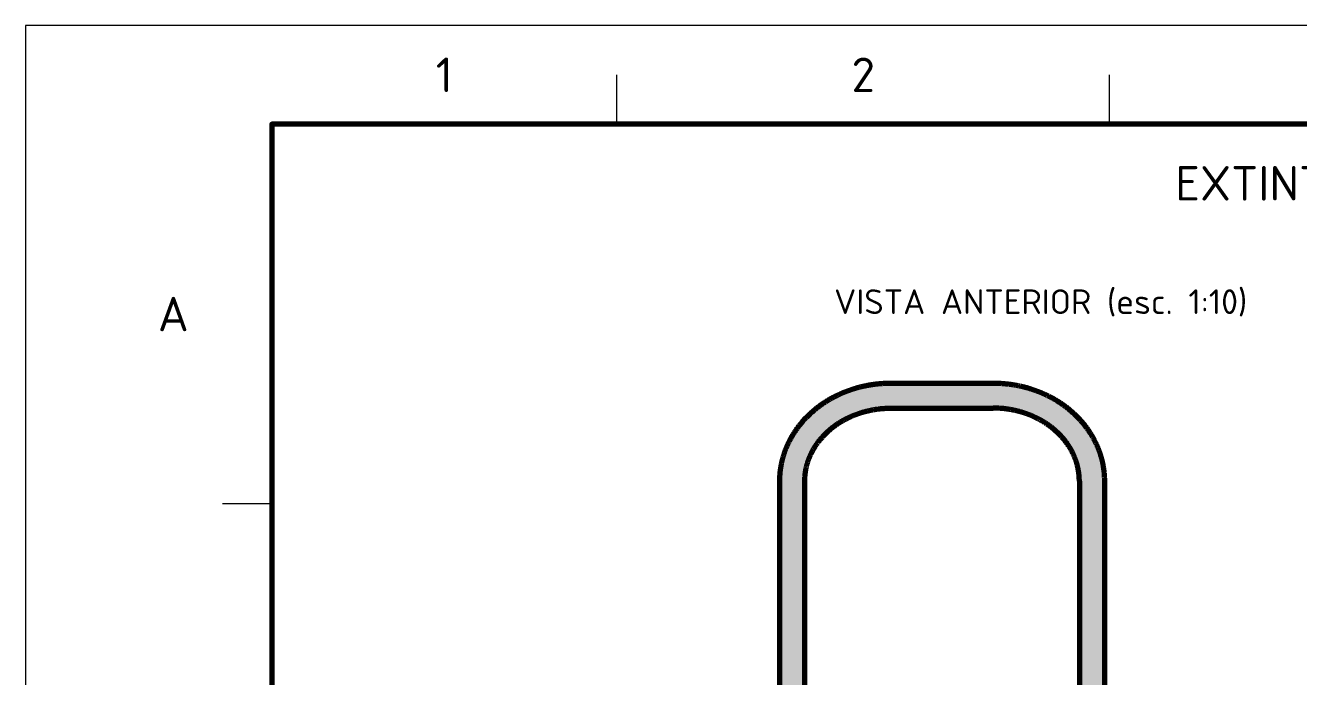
# Model space of a CAD drawing. Header units: millimetres. Extents: x 0 to 420, y 0 to 297.
# Drawn here: x 0 to 129.2, y 231 to 297 of the extents above; entities that cross this region are included whole.
import ezdxf
from ezdxf.enums import TextEntityAlignment as Align

# ---------------------------------------------------------------- set-up
doc = ezdxf.new("R2010")
doc.units = ezdxf.units.MM
for name, color, linetype, lineweight in [('01-VISIBLE', 7, 'CONTINUOUS', 70), ('06-TEXTO', 7, 'CONTINUOUS', 25), ('07-RECUADRO', 7, 'CONTINUOUS', 70), ('08-FINA', 5, 'CONTINUOUS', 18), ('13-GRAFICA', 30, 'CONTINUOUS', 18)]:
    doc.layers.add(name, color=color, linetype=linetype, lineweight=lineweight)
doc.styles.add('ISO3098', font='isocpeur.ttf')

msp = doc.modelspace()

# ---------------------------------------------------------------- hatches: boundary and pattern name
at = {"layer": '13-GRAFICA', "true_color": 0xb21820}
h = msp.add_hatch(color=7, dxfattribs=at)
h.dxf.hatch_style = 1
h.paths.add_polyline_path([(76.5, 200.25), (76.5, 250.95), (76.6, 250.95), (76.6, 251.75), (76.7, 251.75), (76.8, 253.15), (76.9, 253.15), (76.9, 253.35), (77, 253.35), (77, 253.65), (77.1, 253.65), (77.1, 253.85), (77.2, 253.85), (77.2, 254.15), (77.3, 254.15), (77.3, 254.35), (77.4, 254.35), (77.4, 254.65), (77.5, 254.65), (77.5, 254.85), (77.6, 254.85), (77.6, 255.15), (77.7, 255.15), (77.8, 255.45), (78.1, 255.65), (78.1, 255.85), (78.2, 255.85), (78.3, 256.15), (78.6, 256.35), (78.6, 256.55), (78.9, 256.75), (78.9, 256.95), (79, 256.95), (79.5, 257.55), (79.7, 257.55), (80.2, 258.15), (80.4, 258.15), (80.8, 258.65), (81, 258.65), (81.1, 258.85), (81.3, 258.85), (81.3, 258.95), (81.5, 258.95), (81.5, 259.05), (81.7, 259.05), (81.7, 259.15), (82.3, 259.35), (82.4, 259.55), (82.6, 259.55), (82.6, 259.65), (82.8, 259.65), (82.8, 259.75), (83, 259.75), (83, 259.85), (83.7, 259.95), (83.7, 260.05), (84, 260.05), (84, 260.15), (84.3, 260.15), (84.3, 260.25), (84.6, 260.25), (84.6, 260.35), (85, 260.35), (85, 260.45), (85.3, 260.45), (85.3, 260.55), (86.3, 260.55), (86.3, 260.65), (87.3, 260.65), (87.3, 260.75), (98.7, 260.75), (98.7, 260.65), (100.7, 260.55), (100.7, 260.45), (101, 260.45), (101, 260.35), (101.4, 260.35), (101.4, 260.25), (101.7, 260.25), (101.7, 260.15), (102, 260.15), (102, 260.05), (102.3, 260.05), (102.3, 259.95), (103, 259.85), (103, 259.75), (103.6, 259.55), (103.7, 259.35), (103.9, 259.35), (103.9, 259.25), (104.1, 259.25), (104.1, 259.15), (104.3, 259.15), (104.3, 259.05), (104.9, 258.85), (105, 258.65), (105.2, 258.65), (105.6, 258.15), (105.8, 258.15), (106.3, 257.55), (106.5, 257.55), (106.5, 257.45), (107.1, 256.95), (107.1, 256.75), (107.4, 256.55), (107.4, 256.35), (107.7, 256.15), (107.7, 255.95), (107.9, 255.85), (107.9, 255.65), (108, 255.65), (108, 255.55), (108.2, 255.45), (108.2, 255.25), (108.4, 255.15), (108.4, 254.85), (108.5, 254.85), (108.5, 254.65), (108.6, 254.65), (108.6, 254.35), (108.7, 254.35), (108.8, 253.85), (108.9, 253.85), (108.9, 253.65), (109, 253.65), (109, 253.35), (109.1, 253.35), (109.1, 253.15), (109.2, 253.15), (109.2, 252.45), (109.3, 252.45), (109.3, 251.75), (109.4, 251.75), (109.4, 250.95), (109.5, 250.95), (109.5, 200.25), (109.3, 200.25), (109.2, 200.05), (109, 200.05), (108.9, 199.85), (108.7, 199.85), (108.6, 199.65), (108.4, 199.65), (108.3, 199.45), (108.1, 199.45), (108, 199.25), (107.8, 199.25), (107.7, 199.05), (107.5, 199.05), (107.4, 198.85), (107.2, 198.85), (107.2, 192.75), (106.8, 192.75), (106.8, 198.85), (106.9, 198.85), (106.9, 251.35), (106.8, 251.35), (106.7, 252.55), (106.6, 252.55), (106.6, 252.85), (106.5, 252.85), (106.5, 253.05), (106.4, 253.05), (106.4, 253.35), (106.3, 253.35), (106.3, 253.55), (106.2, 253.55), (106.1, 254.05), (105.8, 254.25), (105.8, 254.45), (105.7, 254.45), (105.6, 254.75), (105.3, 254.95), (105.3, 255.15), (105.2, 255.15), (104.5, 255.95), (104.3, 255.95), (103.8, 256.55), (103.6, 256.55), (103.6, 256.65), (103.2, 256.75), (103.1, 256.95), (102.9, 256.95), (102.9, 257.05), (102.7, 257.05), (102.7, 257.15), (102.5, 257.15), (102.5, 257.25), (102.3, 257.25), (102.3, 257.35), (102.1, 257.35), (102.1, 257.45), (101.9, 257.45), (101.9, 257.55), (101.6, 257.55), (101.6, 257.65), (101.2, 257.65), (101.2, 257.75), (100.9, 257.75), (100.9, 257.85), (100.6, 257.85), (100.6, 257.95), (100.2, 257.95), (100.2, 258.05), (98.3, 258.15), (98.3, 258.25), (87.7, 258.25), (87.7, 258.15), (85.8, 258.05), (85.8, 257.95), (85.4, 257.95), (85.4, 257.85), (85.1, 257.85), (85.1, 257.75), (84.8, 257.75), (84.8, 257.65), (84.1, 257.55), (84.1, 257.45), (83.9, 257.45), (83.9, 257.35), (83.7, 257.35), (83.7, 257.25), (83.5, 257.25), (83.5, 257.15), (82.9, 256.95), (82.8, 256.75), (82.2, 256.55), (81.7, 255.95), (81.5, 255.95), (81.5, 255.85), (80.7, 255.15), (80.7, 254.95), (80.4, 254.75), (80.4, 254.55), (80.2, 254.45), (80.2, 254.25), (79.9, 254.05), (79.8, 253.55), (79.7, 253.55), (79.7, 253.35), (79.6, 253.35), (79.6, 253.05), (79.5, 253.05), (79.5, 252.85), (79.4, 252.85), (79.3, 252.15), (79.2, 252.15), (79.2, 251.35), (79.1, 251.35), (79.1, 198.85), (79.2, 198.85), (79.2, 192.75), (78.8, 192.75), (78.8, 198.85), (78.6, 198.85), (78.5, 199.05), (78.3, 199.05), (78.2, 199.25), (78, 199.25), (77.9, 199.45), (77.7, 199.45), (77.6, 199.65), (77.4, 199.65), (77.3, 199.85), (77.1, 199.85), (77, 200.05), (76.8, 200.05), (76.7, 200.25)])

# ---------------------------------------------------------------- linework, layer by layer
at = {"layer": '01-VISIBLE'}
for p, q in [((87.805, 260.75), (98.195, 260.75)), ((87.805, 258.21), (98.195, 258.21)), ((76.535, 246.212), (76.535, 250.82)), ((79.075, 246.212), (79.075, 250.82)), ((106.925, 250.82), (106.925, 246.212)), ((109.465, 250.82), (109.465, 246.212)), ((76.535, 200.3), (76.535, 241.212)), ((79.075, 200.3), (79.075, 241.212)), ((106.925, 241.212), (106.925, 200.3)), ((109.465, 241.212), (109.465, 200.3))]:
    msp.add_line(p, q, dxfattribs=at)
for points in [[(76.535, 250.82), (76.535, 250.87), (76.536, 250.92), (76.536, 250.97), (76.537, 251.02), (76.539, 251.07), (76.54, 251.12), (76.542, 251.17), (76.544, 251.22), (76.547, 251.27), (76.549, 251.32), (76.552, 251.37), (76.556, 251.42), (76.559, 251.47), (76.563, 251.52), (76.567, 251.57), (76.572, 251.62), (76.576, 251.669), (76.581, 251.719), (76.586, 251.769), (76.592, 251.819), (76.598, 251.868), (76.604, 251.918), (76.61, 251.968), (76.617, 252.017), (76.624, 252.067), (76.631, 252.117), (76.639, 252.166), (76.647, 252.215), (76.655, 252.265), (76.663, 252.314), (76.672, 252.364), (76.681, 252.413), (76.69, 252.462), (76.699, 252.511), (76.709, 252.56), (76.719, 252.609), (76.729, 252.658), (76.74, 252.707), (76.751, 252.756), (76.762, 252.805), (76.773, 252.854), (76.785, 252.902), (76.797, 252.951), (76.809, 252.999), (76.822, 253.048), (76.835, 253.096), (76.848, 253.145), (76.861, 253.193), (76.874, 253.241), (76.888, 253.289), (76.902, 253.337), (76.917, 253.385), (76.931, 253.433), (76.946, 253.481), (76.961, 253.529), (76.977, 253.576), (76.993, 253.624), (77.009, 253.671), (77.025, 253.718), (77.041, 253.766), (77.058, 253.813), (77.075, 253.86), (77.092, 253.907), (77.11, 253.954), (77.128, 254.001), (77.146, 254.047), (77.164, 254.094), (77.182, 254.14), (77.201, 254.187), (77.22, 254.233), (77.24, 254.279), (77.259, 254.325), (77.279, 254.371), (77.299, 254.417), (77.319, 254.463), (77.34, 254.509), (77.361, 254.554), (77.382, 254.6), (77.403, 254.645), (77.424, 254.69), (77.446, 254.735), (77.468, 254.78), (77.49, 254.825), (77.513, 254.87), (77.536, 254.914), (77.559, 254.959), (77.582, 255.003), (77.605, 255.047), (77.629, 255.092), (77.653, 255.136), (77.677, 255.179), (77.701, 255.223), (77.726, 255.267), (77.751, 255.31), (77.776, 255.354), (77.801, 255.397), (77.827, 255.44), (77.852, 255.483), (77.878, 255.526), (77.904, 255.568), (77.931, 255.611), (77.957, 255.653), (77.984, 255.695), (78.011, 255.738), (78.039, 255.779), (78.066, 255.821), (78.094, 255.863), (78.122, 255.905), (78.15, 255.946), (78.178, 255.987), (78.207, 256.028), (78.236, 256.069), (78.265, 256.11), (78.294, 256.151), (78.323, 256.191), (78.353, 256.232), (78.382, 256.272), (78.412, 256.312), (78.443, 256.352), (78.473, 256.392), (78.504, 256.431), (78.535, 256.471), (78.565, 256.51), (78.597, 256.549), (78.628, 256.588), (78.66, 256.627), (78.691, 256.666), (78.723, 256.704), (78.756, 256.743), (78.788, 256.781), (78.82, 256.819), (78.853, 256.857), (78.886, 256.894), (78.919, 256.932), (78.952, 256.969), (78.986, 257.007), (79.02, 257.044), (79.053, 257.081), (79.087, 257.117), (79.122, 257.154), (79.156, 257.19), (79.19, 257.227), (79.225, 257.263), (79.26, 257.299), (79.295, 257.334), (79.33, 257.37), (79.366, 257.405), (79.401, 257.44), (79.437, 257.476), (79.473, 257.51), (79.509, 257.545), (79.545, 257.58), (79.582, 257.614), (79.618, 257.648), (79.655, 257.682), (79.692, 257.716), (79.729, 257.75), (79.766, 257.783), (79.803, 257.817), (79.841, 257.85), (79.879, 257.883), (79.916, 257.916), (79.954, 257.948), (79.993, 257.981), (80.031, 258.013), (80.069, 258.045), (80.108, 258.077), (80.147, 258.109), (80.185, 258.14), (80.224, 258.171), (80.264, 258.203), (80.303, 258.234), (80.342, 258.264), (80.382, 258.295), (80.422, 258.326), (80.461, 258.356), (80.501, 258.386), (80.542, 258.416), (80.582, 258.446), (80.622, 258.475), (80.663, 258.505), (80.703, 258.534), (80.744, 258.563), (80.785, 258.592), (80.826, 258.62), (80.867, 258.649), (80.909, 258.677), (80.95, 258.705), (80.992, 258.733), (81.033, 258.761), (81.075, 258.788), (81.117, 258.816), (81.159, 258.843), (81.201, 258.87), (81.244, 258.896), (81.286, 258.923), (81.329, 258.949), (81.371, 258.976), (81.414, 259.002), (81.457, 259.028), (81.5, 259.053), (81.543, 259.079), (81.586, 259.104), (81.629, 259.129), (81.673, 259.154), (81.716, 259.179), (81.76, 259.203), (81.804, 259.228), (81.848, 259.252), (81.892, 259.276), (81.936, 259.299), (81.98, 259.323), (82.024, 259.346), (82.068, 259.37), (82.113, 259.393), (82.157, 259.415), (82.202, 259.438), (82.247, 259.461), (82.292, 259.483), (82.337, 259.505), (82.382, 259.527), (82.427, 259.548), (82.472, 259.57), (82.517, 259.591), (82.563, 259.612), (82.608, 259.633), (82.654, 259.654), (82.699, 259.674), (82.745, 259.695), (82.791, 259.715), (82.837, 259.735), (82.883, 259.755), (82.929, 259.774), (82.975, 259.794), (83.021, 259.813), (83.068, 259.832), (83.114, 259.851), (83.16, 259.869), (83.207, 259.888), (83.254, 259.906), (83.3, 259.924), (83.347, 259.942), (83.394, 259.959), (83.441, 259.977), (83.488, 259.994), (83.535, 260.011), (83.582, 260.028), (83.629, 260.045), (83.677, 260.061), (83.724, 260.077), (83.771, 260.093), (83.819, 260.109), (83.866, 260.125), (83.914, 260.141), (83.962, 260.156), (84.009, 260.171), (84.057, 260.186), (84.105, 260.201), (84.153, 260.215), (84.201, 260.229), (84.249, 260.244), (84.297, 260.258), (84.345, 260.271), (84.393, 260.285), (84.441, 260.298), (84.49, 260.311), (84.538, 260.324), (84.586, 260.337), (84.635, 260.35), (84.683, 260.362), (84.732, 260.374), (84.781, 260.386), (84.829, 260.398), (84.878, 260.41), (84.927, 260.421), (84.975, 260.433), (85.024, 260.444), (85.073, 260.454), (85.122, 260.465), (85.171, 260.476), (85.22, 260.486), (85.269, 260.496), (85.318, 260.506), (85.367, 260.515), (85.416, 260.525), (85.466, 260.534), (85.515, 260.543), (85.564, 260.552), (85.613, 260.561), (85.663, 260.569), (85.712, 260.578), (85.761, 260.586), (85.811, 260.594), (85.86, 260.601), (85.91, 260.609), (85.959, 260.616), (86.009, 260.623), (86.058, 260.63), (86.108, 260.637), (86.158, 260.644), (86.207, 260.65), (86.257, 260.656), (86.307, 260.662), (86.356, 260.668), (86.406, 260.673), (86.456, 260.679), (86.506, 260.684), (86.556, 260.689), (86.605, 260.694), (86.655, 260.698), (86.705, 260.703), (86.755, 260.707), (86.805, 260.711), (86.855, 260.715), (86.905, 260.718), (86.955, 260.722), (87.005, 260.725), (87.055, 260.728), (87.105, 260.731), (87.155, 260.733), (87.205, 260.736), (87.255, 260.738), (87.305, 260.74), (87.355, 260.742), (87.405, 260.744), (87.455, 260.745), (87.505, 260.746), (87.555, 260.748), (87.605, 260.748), (87.655, 260.749), (87.705, 260.75), (87.755, 260.75), (87.805, 260.75)], [(98.195, 260.75), (98.245, 260.75), (98.295, 260.75), (98.345, 260.749), (98.395, 260.748), (98.445, 260.748), (98.495, 260.746), (98.545, 260.745), (98.595, 260.744), (98.645, 260.742), (98.695, 260.74), (98.745, 260.738), (98.795, 260.736), (98.845, 260.733), (98.895, 260.731), (98.945, 260.728), (98.995, 260.725), (99.045, 260.722), (99.095, 260.718), (99.145, 260.715), (99.195, 260.711), (99.245, 260.707), (99.295, 260.703), (99.345, 260.698), (99.395, 260.694), (99.444, 260.689), (99.494, 260.684), (99.544, 260.679), (99.594, 260.673), (99.644, 260.668), (99.693, 260.662), (99.743, 260.656), (99.793, 260.65), (99.842, 260.644), (99.892, 260.637), (99.942, 260.63), (99.991, 260.623), (100.041, 260.616), (100.09, 260.609), (100.14, 260.601), (100.189, 260.594), (100.239, 260.586), (100.288, 260.578), (100.337, 260.569), (100.387, 260.561), (100.436, 260.552), (100.485, 260.543), (100.534, 260.534), (100.584, 260.525), (100.633, 260.515), (100.682, 260.506), (100.731, 260.496), (100.78, 260.486), (100.829, 260.476), (100.878, 260.465), (100.927, 260.454), (100.976, 260.444), (101.025, 260.433), (101.073, 260.421), (101.122, 260.41), (101.171, 260.398), (101.219, 260.386), (101.268, 260.374), (101.317, 260.362), (101.365, 260.35), (101.414, 260.337), (101.462, 260.324), (101.51, 260.311), (101.559, 260.298), (101.607, 260.285), (101.655, 260.271), (101.703, 260.258), (101.751, 260.244), (101.799, 260.229), (101.847, 260.215), (101.895, 260.201), (101.943, 260.186), (101.991, 260.171), (102.038, 260.156), (102.086, 260.141), (102.134, 260.125), (102.181, 260.109), (102.229, 260.093), (102.276, 260.077), (102.323, 260.061), (102.371, 260.045), (102.418, 260.028), (102.465, 260.011), (102.512, 259.994), (102.559, 259.977), (102.606, 259.959), (102.653, 259.942), (102.7, 259.924), (102.746, 259.906), (102.793, 259.888), (102.84, 259.869), (102.886, 259.851), (102.932, 259.832), (102.979, 259.813), (103.025, 259.794), (103.071, 259.774), (103.117, 259.755), (103.163, 259.735), (103.209, 259.715), (103.255, 259.695), (103.301, 259.674), (103.346, 259.654), (103.392, 259.633), (103.437, 259.612), (103.483, 259.591), (103.528, 259.57), (103.573, 259.548), (103.618, 259.527), (103.663, 259.505), (103.708, 259.483), (103.753, 259.461), (103.798, 259.438), (103.843, 259.415), (103.887, 259.393), (103.932, 259.37), (103.976, 259.346), (104.02, 259.323), (104.064, 259.299), (104.108, 259.276), (104.152, 259.252), (104.196, 259.228), (104.24, 259.203), (104.284, 259.179), (104.327, 259.154), (104.371, 259.129), (104.414, 259.104), (104.457, 259.079), (104.5, 259.053), (104.543, 259.028), (104.586, 259.002), (104.629, 258.976), (104.671, 258.949), (104.714, 258.923), (104.756, 258.896), (104.799, 258.87), (104.841, 258.843), (104.883, 258.816), (104.925, 258.788), (104.967, 258.761), (105.008, 258.733), (105.05, 258.705), (105.091, 258.677), (105.133, 258.649), (105.174, 258.62), (105.215, 258.592), (105.256, 258.563), (105.297, 258.534), (105.337, 258.505), (105.378, 258.475), (105.418, 258.446), (105.458, 258.416), (105.499, 258.386), (105.539, 258.356), (105.578, 258.326), (105.618, 258.295), (105.658, 258.264), (105.697, 258.234), (105.736, 258.203), (105.776, 258.171), (105.815, 258.14), (105.853, 258.109), (105.892, 258.077), (105.931, 258.045), (105.969, 258.013), (106.007, 257.981), (106.046, 257.948), (106.084, 257.916), (106.121, 257.883), (106.159, 257.85), (106.197, 257.817), (106.234, 257.783), (106.271, 257.75), (106.308, 257.716), (106.345, 257.682), (106.382, 257.648), (106.418, 257.614), (106.455, 257.58), (106.491, 257.545), (106.527, 257.51), (106.563, 257.476), (106.599, 257.44), (106.634, 257.405), (106.67, 257.37), (106.705, 257.334), (106.74, 257.299), (106.775, 257.263), (106.81, 257.227), (106.844, 257.19), (106.878, 257.154), (106.913, 257.117), (106.947, 257.081), (106.98, 257.044), (107.014, 257.007), (107.048, 256.969), (107.081, 256.932), (107.114, 256.894), (107.147, 256.857), (107.18, 256.819), (107.212, 256.781), (107.244, 256.743), (107.277, 256.704), (107.309, 256.666), (107.34, 256.627), (107.372, 256.588), (107.403, 256.549), (107.435, 256.51), (107.466, 256.471), (107.496, 256.431), (107.527, 256.392), (107.557, 256.352), (107.588, 256.312), (107.618, 256.272), (107.647, 256.232), (107.677, 256.191), (107.706, 256.151), (107.735, 256.11), (107.764, 256.069), (107.793, 256.028), (107.822, 255.987), (107.85, 255.946), (107.878, 255.905), (107.906, 255.863), (107.934, 255.821), (107.961, 255.779), (107.989, 255.738), (108.016, 255.695), (108.043, 255.653), (108.069, 255.611), (108.096, 255.568), (108.122, 255.526), (108.148, 255.483), (108.173, 255.44), (108.199, 255.397), (108.224, 255.354), (108.249, 255.31), (108.274, 255.267), (108.299, 255.223), (108.323, 255.179), (108.347, 255.136), (108.371, 255.092), (108.395, 255.047), (108.418, 255.003), (108.441, 254.959), (108.464, 254.914), (108.487, 254.87), (108.51, 254.825), (108.532, 254.78), (108.554, 254.735), (108.576, 254.69), (108.597, 254.645), (108.618, 254.6), (108.639, 254.554), (108.66, 254.509), (108.681, 254.463), (108.701, 254.417), (108.721, 254.371), (108.741, 254.325), (108.76, 254.279), (108.78, 254.233), (108.799, 254.187), (108.818, 254.14), (108.836, 254.094), (108.854, 254.047), (108.872, 254.001), (108.89, 253.954), (108.908, 253.907), (108.925, 253.86), (108.942, 253.813), (108.959, 253.766), (108.975, 253.718), (108.991, 253.671), (109.007, 253.624), (109.023, 253.576), (109.039, 253.529), (109.054, 253.481), (109.069, 253.433), (109.083, 253.385), (109.098, 253.337), (109.112, 253.289), (109.126, 253.241), (109.139, 253.193), (109.152, 253.145), (109.165, 253.096), (109.178, 253.048), (109.191, 252.999), (109.203, 252.951), (109.215, 252.902), (109.227, 252.854), (109.238, 252.805), (109.249, 252.756), (109.26, 252.707), (109.271, 252.658), (109.281, 252.609), (109.291, 252.56), (109.301, 252.511), (109.31, 252.462), (109.319, 252.413), (109.328, 252.364), (109.337, 252.314), (109.345, 252.265), (109.353, 252.215), (109.361, 252.166), (109.369, 252.117), (109.376, 252.067), (109.383, 252.017), (109.39, 251.968), (109.396, 251.918), (109.402, 251.868), (109.408, 251.819), (109.414, 251.769), (109.419, 251.719), (109.424, 251.669), (109.428, 251.62), (109.433, 251.57), (109.437, 251.52), (109.441, 251.47), (109.444, 251.42), (109.448, 251.37), (109.451, 251.32), (109.453, 251.27), (109.456, 251.22), (109.458, 251.17), (109.46, 251.12), (109.461, 251.07), (109.463, 251.02), (109.464, 250.97), (109.464, 250.92), (109.465, 250.87), (109.465, 250.82)], [(79.075, 250.82), (79.075, 250.87), (79.076, 250.92), (79.077, 250.97), (79.078, 251.02), (79.08, 251.07), (79.082, 251.12), (79.085, 251.17), (79.088, 251.22), (79.091, 251.27), (79.095, 251.32), (79.099, 251.37), (79.104, 251.42), (79.109, 251.47), (79.114, 251.52), (79.12, 251.57), (79.126, 251.619), (79.133, 251.669), (79.14, 251.719), (79.148, 251.768), (79.155, 251.818), (79.163, 251.867), (79.172, 251.917), (79.181, 251.966), (79.19, 252.015), (79.2, 252.064), (79.21, 252.113), (79.221, 252.162), (79.232, 252.211), (79.243, 252.26), (79.255, 252.309), (79.267, 252.358), (79.279, 252.406), (79.292, 252.455), (79.305, 252.503), (79.319, 252.551), (79.333, 252.599), (79.347, 252.647), (79.362, 252.695), (79.377, 252.743), (79.392, 252.791), (79.408, 252.838), (79.424, 252.886), (79.441, 252.933), (79.458, 252.98), (79.475, 253.027), (79.493, 253.074), (79.511, 253.121), (79.529, 253.168), (79.548, 253.214), (79.567, 253.26), (79.586, 253.307), (79.606, 253.353), (79.626, 253.399), (79.646, 253.444), (79.667, 253.49), (79.688, 253.536), (79.709, 253.581), (79.731, 253.626), (79.753, 253.671), (79.776, 253.716), (79.798, 253.76), (79.822, 253.805), (79.845, 253.849), (79.869, 253.893), (79.893, 253.937), (79.917, 253.981), (79.942, 254.025), (79.967, 254.068), (79.992, 254.112), (80.018, 254.155), (80.043, 254.198), (80.07, 254.24), (80.096, 254.283), (80.123, 254.325), (80.15, 254.367), (80.177, 254.409), (80.205, 254.451), (80.233, 254.493), (80.261, 254.534), (80.29, 254.575), (80.319, 254.616), (80.348, 254.657), (80.377, 254.698), (80.407, 254.738), (80.437, 254.778), (80.467, 254.818), (80.498, 254.858), (80.528, 254.897), (80.56, 254.937), (80.591, 254.976), (80.622, 255.015), (80.654, 255.054), (80.686, 255.092), (80.719, 255.13), (80.751, 255.168), (80.784, 255.206), (80.817, 255.244), (80.85, 255.281), (80.884, 255.319), (80.918, 255.356), (80.952, 255.392), (80.986, 255.429), (81.021, 255.465), (81.055, 255.501), (81.09, 255.537), (81.126, 255.573), (81.161, 255.608), (81.197, 255.644), (81.233, 255.679), (81.269, 255.713), (81.305, 255.748), (81.341, 255.782), (81.378, 255.816), (81.415, 255.85), (81.452, 255.884), (81.49, 255.917), (81.527, 255.95), (81.565, 255.983), (81.603, 256.016), (81.641, 256.048), (81.68, 256.081), (81.718, 256.113), (81.757, 256.144), (81.796, 256.176), (81.835, 256.207), (81.874, 256.238), (81.914, 256.269), (81.954, 256.3), (81.994, 256.33), (82.034, 256.36), (82.074, 256.39), (82.114, 256.42), (82.155, 256.449), (82.196, 256.478), (82.237, 256.507), (82.278, 256.536), (82.319, 256.564), (82.36, 256.592), (82.402, 256.62), (82.444, 256.648), (82.486, 256.676), (82.528, 256.703), (82.57, 256.73), (82.612, 256.757), (82.655, 256.783), (82.697, 256.809), (82.74, 256.835), (82.783, 256.861), (82.826, 256.887), (82.87, 256.912), (82.913, 256.937), (82.957, 256.962), (83, 256.987), (83.044, 257.011), (83.088, 257.035), (83.132, 257.059), (83.176, 257.082), (83.221, 257.106), (83.265, 257.129), (83.31, 257.152), (83.354, 257.174), (83.399, 257.197), (83.444, 257.219), (83.489, 257.241), (83.534, 257.263), (83.58, 257.284), (83.625, 257.305), (83.671, 257.326), (83.716, 257.347), (83.762, 257.367), (83.808, 257.387), (83.854, 257.407), (83.9, 257.427), (83.946, 257.447), (83.993, 257.466), (84.039, 257.485), (84.085, 257.503), (84.132, 257.522), (84.179, 257.54), (84.225, 257.558), (84.272, 257.576), (84.319, 257.593), (84.366, 257.611), (84.413, 257.628), (84.461, 257.644), (84.508, 257.661), (84.555, 257.677), (84.603, 257.693), (84.65, 257.709), (84.698, 257.725), (84.746, 257.74), (84.794, 257.755), (84.842, 257.77), (84.889, 257.784), (84.937, 257.799), (84.986, 257.813), (85.034, 257.827), (85.082, 257.84), (85.13, 257.853), (85.179, 257.867), (85.227, 257.879), (85.276, 257.892), (85.324, 257.904), (85.373, 257.916), (85.422, 257.928), (85.47, 257.94), (85.519, 257.951), (85.568, 257.962), (85.617, 257.973), (85.666, 257.984), (85.715, 257.994), (85.764, 258.005), (85.813, 258.014), (85.862, 258.024), (85.912, 258.033), (85.961, 258.043), (86.01, 258.052), (86.059, 258.06), (86.109, 258.069), (86.158, 258.077), (86.208, 258.085), (86.257, 258.093), (86.307, 258.1), (86.356, 258.107), (86.406, 258.114), (86.456, 258.121), (86.505, 258.127), (86.555, 258.134), (86.605, 258.14), (86.655, 258.145), (86.705, 258.151), (86.754, 258.156), (86.804, 258.161), (86.854, 258.166), (86.904, 258.17), (86.954, 258.175), (87.004, 258.179), (87.054, 258.183), (87.104, 258.186), (87.154, 258.189), (87.204, 258.192), (87.254, 258.195), (87.304, 258.198), (87.354, 258.2), (87.404, 258.202), (87.454, 258.204), (87.504, 258.206), (87.554, 258.207), (87.605, 258.208), (87.655, 258.209), (87.705, 258.21), (87.755, 258.21), (87.805, 258.21)], [(106.925, 250.82), (106.925, 250.87), (106.924, 250.92), (106.923, 250.97), (106.922, 251.02), (106.92, 251.07), (106.918, 251.12), (106.915, 251.17), (106.912, 251.22), (106.909, 251.27), (106.905, 251.32), (106.901, 251.37), (106.896, 251.42), (106.891, 251.47), (106.886, 251.52), (106.88, 251.57), (106.874, 251.619), (106.867, 251.669), (106.86, 251.719), (106.852, 251.768), (106.845, 251.818), (106.837, 251.867), (106.828, 251.917), (106.819, 251.966), (106.81, 252.015), (106.8, 252.064), (106.79, 252.113), (106.779, 252.162), (106.768, 252.211), (106.757, 252.26), (106.745, 252.309), (106.733, 252.358), (106.721, 252.406), (106.708, 252.455), (106.695, 252.503), (106.681, 252.551), (106.667, 252.599), (106.653, 252.647), (106.638, 252.695), (106.623, 252.743), (106.608, 252.791), (106.592, 252.838), (106.576, 252.886), (106.559, 252.933), (106.542, 252.98), (106.525, 253.027), (106.507, 253.074), (106.489, 253.121), (106.471, 253.168), (106.452, 253.214), (106.433, 253.26), (106.414, 253.307), (106.394, 253.353), (106.374, 253.399), (106.354, 253.444), (106.333, 253.49), (106.312, 253.536), (106.291, 253.581), (106.269, 253.626), (106.247, 253.671), (106.224, 253.716), (106.202, 253.76), (106.178, 253.805), (106.155, 253.849), (106.131, 253.893), (106.107, 253.937), (106.083, 253.981), (106.058, 254.025), (106.033, 254.068), (106.008, 254.112), (105.982, 254.155), (105.957, 254.198), (105.93, 254.24), (105.904, 254.283), (105.877, 254.325), (105.85, 254.367), (105.823, 254.409), (105.795, 254.451), (105.767, 254.493), (105.739, 254.534), (105.71, 254.575), (105.681, 254.616), (105.652, 254.657), (105.623, 254.698), (105.593, 254.738), (105.563, 254.778), (105.533, 254.818), (105.502, 254.858), (105.472, 254.897), (105.44, 254.937), (105.409, 254.976), (105.378, 255.015), (105.346, 255.054), (105.314, 255.092), (105.281, 255.13), (105.249, 255.168), (105.216, 255.206), (105.183, 255.244), (105.15, 255.281), (105.116, 255.319), (105.082, 255.356), (105.048, 255.392), (105.014, 255.429), (104.979, 255.465), (104.945, 255.501), (104.91, 255.537), (104.874, 255.573), (104.839, 255.608), (104.803, 255.644), (104.767, 255.679), (104.731, 255.713), (104.695, 255.748), (104.659, 255.782), (104.622, 255.816), (104.585, 255.85), (104.548, 255.884), (104.51, 255.917), (104.473, 255.95), (104.435, 255.983), (104.397, 256.016), (104.359, 256.048), (104.32, 256.081), (104.282, 256.113), (104.243, 256.144), (104.204, 256.176), (104.165, 256.207), (104.126, 256.238), (104.086, 256.269), (104.046, 256.3), (104.006, 256.33), (103.966, 256.36), (103.926, 256.39), (103.886, 256.42), (103.845, 256.449), (103.804, 256.478), (103.763, 256.507), (103.722, 256.536), (103.681, 256.564), (103.64, 256.592), (103.598, 256.62), (103.556, 256.648), (103.514, 256.676), (103.472, 256.703), (103.43, 256.73), (103.388, 256.757), (103.345, 256.783), (103.303, 256.809), (103.26, 256.835), (103.217, 256.861), (103.174, 256.887), (103.13, 256.912), (103.087, 256.937), (103.043, 256.962), (103, 256.987), (102.956, 257.011), (102.912, 257.035), (102.868, 257.059), (102.824, 257.082), (102.779, 257.106), (102.735, 257.129), (102.69, 257.152), (102.646, 257.174), (102.601, 257.197), (102.556, 257.219), (102.511, 257.241), (102.466, 257.263), (102.42, 257.284), (102.375, 257.305), (102.329, 257.326), (102.284, 257.347), (102.238, 257.367), (102.192, 257.387), (102.146, 257.407), (102.1, 257.427), (102.054, 257.447), (102.007, 257.466), (101.961, 257.485), (101.915, 257.503), (101.868, 257.522), (101.821, 257.54), (101.775, 257.558), (101.728, 257.576), (101.681, 257.593), (101.634, 257.611), (101.587, 257.628), (101.539, 257.644), (101.492, 257.661), (101.445, 257.677), (101.397, 257.693), (101.35, 257.709), (101.302, 257.725), (101.254, 257.74), (101.206, 257.755), (101.158, 257.77), (101.111, 257.784), (101.063, 257.799), (101.014, 257.813), (100.966, 257.827), (100.918, 257.84), (100.87, 257.853), (100.821, 257.867), (100.773, 257.879), (100.724, 257.892), (100.676, 257.904), (100.627, 257.916), (100.578, 257.928), (100.53, 257.94), (100.481, 257.951), (100.432, 257.962), (100.383, 257.973), (100.334, 257.984), (100.285, 257.994), (100.236, 258.005), (100.187, 258.014), (100.138, 258.024), (100.088, 258.033), (100.039, 258.043), (99.99, 258.052), (99.941, 258.06), (99.891, 258.069), (99.842, 258.077), (99.792, 258.085), (99.743, 258.093), (99.693, 258.1), (99.644, 258.107), (99.594, 258.114), (99.544, 258.121), (99.495, 258.127), (99.445, 258.134), (99.395, 258.14), (99.345, 258.145), (99.295, 258.151), (99.246, 258.156), (99.196, 258.161), (99.146, 258.166), (99.096, 258.17), (99.046, 258.175), (98.996, 258.179), (98.946, 258.183), (98.896, 258.186), (98.846, 258.189), (98.796, 258.192), (98.746, 258.195), (98.696, 258.198), (98.646, 258.2), (98.596, 258.202), (98.546, 258.204), (98.496, 258.206), (98.446, 258.207), (98.395, 258.208), (98.345, 258.209), (98.295, 258.21), (98.245, 258.21), (98.195, 258.21)], [(76.535, 241.212), (76.535, 241.262), (76.535, 241.312), (76.535, 241.362), (76.535, 241.412), (76.535, 241.462), (76.535, 241.512), (76.535, 241.562), (76.535, 241.612), (76.535, 241.662), (76.535, 241.712), (76.535, 241.762), (76.535, 241.812), (76.535, 241.862), (76.535, 241.912), (76.535, 241.962), (76.535, 242.012), (76.535, 242.062), (76.535, 242.112), (76.535, 242.162), (76.535, 242.212), (76.535, 242.262), (76.535, 242.312), (76.535, 242.362), (76.535, 242.412), (76.535, 242.462), (76.535, 242.512), (76.535, 242.562), (76.535, 242.612), (76.535, 242.662), (76.535, 242.712), (76.535, 242.762), (76.535, 242.812), (76.535, 242.862), (76.535, 242.912), (76.535, 242.962), (76.535, 243.012), (76.535, 243.062), (76.535, 243.112), (76.535, 243.162), (76.535, 243.212), (76.535, 243.262), (76.535, 243.312), (76.535, 243.362), (76.535, 243.412), (76.535, 243.462), (76.535, 243.512), (76.535, 243.562), (76.535, 243.612), (76.535, 243.662), (76.535, 243.712), (76.535, 243.762), (76.535, 243.812), (76.535, 243.862), (76.535, 243.912), (76.535, 243.962), (76.535, 244.012), (76.535, 244.062), (76.535, 244.112), (76.535, 244.162), (76.535, 244.212), (76.535, 244.262), (76.535, 244.312), (76.535, 244.362), (76.535, 244.412), (76.535, 244.462), (76.535, 244.512), (76.535, 244.562), (76.535, 244.612), (76.535, 244.662), (76.535, 244.712), (76.535, 244.762), (76.535, 244.812), (76.535, 244.862), (76.535, 244.912), (76.535, 244.962), (76.535, 245.012), (76.535, 245.062), (76.535, 245.112), (76.535, 245.162), (76.535, 245.212), (76.535, 245.262), (76.535, 245.312), (76.535, 245.362), (76.535, 245.412), (76.535, 245.462), (76.535, 245.512), (76.535, 245.562), (76.535, 245.612), (76.535, 245.662), (76.535, 245.712), (76.535, 245.762), (76.535, 245.812), (76.535, 245.862), (76.535, 245.912), (76.535, 245.962), (76.535, 246.012), (76.535, 246.062), (76.535, 246.112), (76.535, 246.162), (76.535, 246.212)], [(79.075, 241.212), (79.075, 241.262), (79.075, 241.312), (79.075, 241.362), (79.075, 241.412), (79.075, 241.462), (79.075, 241.512), (79.075, 241.562), (79.075, 241.612), (79.075, 241.662), (79.075, 241.712), (79.075, 241.762), (79.075, 241.812), (79.075, 241.862), (79.075, 241.912), (79.075, 241.962), (79.075, 242.012), (79.075, 242.062), (79.075, 242.112), (79.075, 242.162), (79.075, 242.212), (79.075, 242.262), (79.075, 242.312), (79.075, 242.362), (79.075, 242.412), (79.075, 242.462), (79.075, 242.512), (79.075, 242.562), (79.075, 242.612), (79.075, 242.662), (79.075, 242.712), (79.075, 242.762), (79.075, 242.812), (79.075, 242.862), (79.075, 242.912), (79.075, 242.962), (79.075, 243.012), (79.075, 243.062), (79.075, 243.112), (79.075, 243.162), (79.075, 243.212), (79.075, 243.262), (79.075, 243.312), (79.075, 243.362), (79.075, 243.412), (79.075, 243.462), (79.075, 243.512), (79.075, 243.562), (79.075, 243.612), (79.075, 243.662), (79.075, 243.712), (79.075, 243.762), (79.075, 243.812), (79.075, 243.862), (79.075, 243.912), (79.075, 243.962), (79.075, 244.012), (79.075, 244.062), (79.075, 244.112), (79.075, 244.162), (79.075, 244.212), (79.075, 244.262), (79.075, 244.312), (79.075, 244.362), (79.075, 244.412), (79.075, 244.462), (79.075, 244.512), (79.075, 244.562), (79.075, 244.612), (79.075, 244.662), (79.075, 244.712), (79.075, 244.762), (79.075, 244.812), (79.075, 244.862), (79.075, 244.912), (79.075, 244.962), (79.075, 245.012), (79.075, 245.062), (79.075, 245.112), (79.075, 245.162), (79.075, 245.212), (79.075, 245.262), (79.075, 245.312), (79.075, 245.362), (79.075, 245.412), (79.075, 245.462), (79.075, 245.512), (79.075, 245.562), (79.075, 245.612), (79.075, 245.662), (79.075, 245.712), (79.075, 245.762), (79.075, 245.812), (79.075, 245.862), (79.075, 245.912), (79.075, 245.962), (79.075, 246.012), (79.075, 246.062), (79.075, 246.112), (79.075, 246.162), (79.075, 246.212)], [(106.925, 246.212), (106.925, 246.162), (106.925, 246.112), (106.925, 246.062), (106.925, 246.012), (106.925, 245.962), (106.925, 245.912), (106.925, 245.862), (106.925, 245.812), (106.925, 245.762), (106.925, 245.712), (106.925, 245.662), (106.925, 245.612), (106.925, 245.562), (106.925, 245.512), (106.925, 245.462), (106.925, 245.412), (106.925, 245.362), (106.925, 245.312), (106.925, 245.262), (106.925, 245.212), (106.925, 245.162), (106.925, 245.112), (106.925, 245.062), (106.925, 245.012), (106.925, 244.962), (106.925, 244.912), (106.925, 244.862), (106.925, 244.812), (106.925, 244.762), (106.925, 244.712), (106.925, 244.662), (106.925, 244.612), (106.925, 244.562), (106.925, 244.512), (106.925, 244.462), (106.925, 244.412), (106.925, 244.362), (106.925, 244.312), (106.925, 244.262), (106.925, 244.212), (106.925, 244.162), (106.925, 244.112), (106.925, 244.062), (106.925, 244.012), (106.925, 243.962), (106.925, 243.912), (106.925, 243.862), (106.925, 243.812), (106.925, 243.762), (106.925, 243.712), (106.925, 243.662), (106.925, 243.612), (106.925, 243.562), (106.925, 243.512), (106.925, 243.462), (106.925, 243.412), (106.925, 243.362), (106.925, 243.312), (106.925, 243.262), (106.925, 243.212), (106.925, 243.162), (106.925, 243.112), (106.925, 243.062), (106.925, 243.012), (106.925, 242.962), (106.925, 242.912), (106.925, 242.862), (106.925, 242.812), (106.925, 242.762), (106.925, 242.712), (106.925, 242.662), (106.925, 242.612), (106.925, 242.562), (106.925, 242.512), (106.925, 242.462), (106.925, 242.412), (106.925, 242.362), (106.925, 242.312), (106.925, 242.262), (106.925, 242.212), (106.925, 242.162), (106.925, 242.112), (106.925, 242.062), (106.925, 242.012), (106.925, 241.962), (106.925, 241.912), (106.925, 241.862), (106.925, 241.812), (106.925, 241.762), (106.925, 241.712), (106.925, 241.662), (106.925, 241.612), (106.925, 241.562), (106.925, 241.512), (106.925, 241.462), (106.925, 241.412), (106.925, 241.362), (106.925, 241.312), (106.925, 241.262), (106.925, 241.212)], [(109.465, 246.212), (109.465, 246.162), (109.465, 246.112), (109.465, 246.062), (109.465, 246.012), (109.465, 245.962), (109.465, 245.912), (109.465, 245.862), (109.465, 245.812), (109.465, 245.762), (109.465, 245.712), (109.465, 245.662), (109.465, 245.612), (109.465, 245.562), (109.465, 245.512), (109.465, 245.462), (109.465, 245.412), (109.465, 245.362), (109.465, 245.312), (109.465, 245.262), (109.465, 245.212), (109.465, 245.162), (109.465, 245.112), (109.465, 245.062), (109.465, 245.012), (109.465, 244.962), (109.465, 244.912), (109.465, 244.862), (109.465, 244.812), (109.465, 244.762), (109.465, 244.712), (109.465, 244.662), (109.465, 244.612), (109.465, 244.562), (109.465, 244.512), (109.465, 244.462), (109.465, 244.412), (109.465, 244.362), (109.465, 244.312), (109.465, 244.262), (109.465, 244.212), (109.465, 244.162), (109.465, 244.112), (109.465, 244.062), (109.465, 244.012), (109.465, 243.962), (109.465, 243.912), (109.465, 243.862), (109.465, 243.812), (109.465, 243.762), (109.465, 243.712), (109.465, 243.662), (109.465, 243.612), (109.465, 243.562), (109.465, 243.512), (109.465, 243.462), (109.465, 243.412), (109.465, 243.362), (109.465, 243.312), (109.465, 243.262), (109.465, 243.212), (109.465, 243.162), (109.465, 243.112), (109.465, 243.062), (109.465, 243.012), (109.465, 242.962), (109.465, 242.912), (109.465, 242.862), (109.465, 242.812), (109.465, 242.762), (109.465, 242.712), (109.465, 242.662), (109.465, 242.612), (109.465, 242.562), (109.465, 242.512), (109.465, 242.462), (109.465, 242.412), (109.465, 242.362), (109.465, 242.312), (109.465, 242.262), (109.465, 242.212), (109.465, 242.162), (109.465, 242.112), (109.465, 242.062), (109.465, 242.012), (109.465, 241.962), (109.465, 241.912), (109.465, 241.862), (109.465, 241.812), (109.465, 241.762), (109.465, 241.712), (109.465, 241.662), (109.465, 241.612), (109.465, 241.562), (109.465, 241.512), (109.465, 241.462), (109.465, 241.412), (109.465, 241.362), (109.465, 241.312), (109.465, 241.262), (109.465, 241.212)]]:
    msp.add_lwpolyline(points, dxfattribs=at)
at = {"layer": '07-RECUADRO'}
msp.add_lwpolyline([(25, 10), (410, 10), (410, 287), (25, 287)], close=True, dxfattribs=at)
at = {"layer": '08-FINA'}
for p, q in [((60, 287), (60, 292)), ((110, 287), (110, 292)), ((25, 248.5), (20, 248.5))]:
    msp.add_line(p, q, dxfattribs=at)
msp.add_lwpolyline([(0, 0), (420, 0), (420, 297), (0, 297)], close=True, dxfattribs=at)

# ---------------------------------------------------------------- texts
at = {"layer": '06-TEXTO', "style": 'ISO3098'}
for s, height, p in [('1', 3.5, (42.5, 292)), ('2', 3.5, (85, 292)), ('EXTINTOR SUSTITUTO PARA EXTINTOR ABC 25 KG SOBRE RUEDAS (IRAM 3517-2:2020 9.4.5)', 3.5, (217.5, 281)), ('VISTA ANTERIOR (esc. 1:10)', 2.5, (103, 269)), ('A', 3.5, (15, 267.75))]:
    msp.add_text(s, height=height, dxfattribs=at).set_placement(p, align=Align.MIDDLE_CENTER)

doc.saveas('drawing.dxf')
